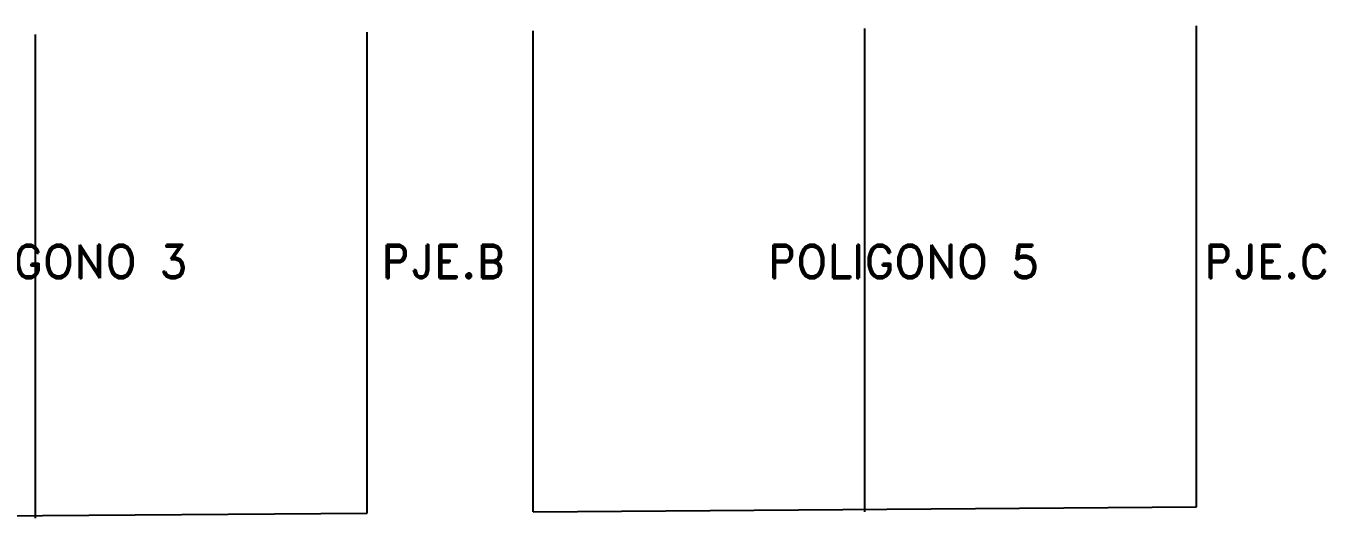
# Model space of a CAD drawing. Header units: millimetres. Extents: x 1590 to 1932, y -48 to 167.
# Drawn here: x 1648.31 to 1687.46, y 145.34 to 160.18 of the extents above; entities that cross this region are included whole.
import ezdxf
from ezdxf.enums import TextEntityAlignment as Align

# ---------------------------------------------------------------- set-up
doc = ezdxf.new("R2010")
doc.units = ezdxf.units.MM
doc.header["$LTSCALE"] = 0.1
doc.header["$MEASUREMENT"] = 0
doc.layers.add('POLIGONOS', color=3, linetype='CONTINUOUS')
doc.styles.add('ROMAND', font='romand.shx')

msp = doc.modelspace()

# ---------------------------------------------------------------- linework, layer by layer
at = {"layer": 'POLIGONOS', "linetype": 'Continuous'}
for p, q in [((1683.5927, 145.6763), (1683.5927, 160.1767)), ((1658.5927, 145.491), (1658.5927, 159.9914)), ((1663.5927, 145.5281), (1663.5927, 160.0284)), ((1663.5927, 145.5281), (1683.5927, 145.6763)), ((1638.5927, 145.3427), (1658.5927, 145.491))]:
    msp.add_line(p, q, dxfattribs=at)
at = {"layer": 'POLIGONOS', "color": 2, "linetype": 'Continuous'}
for p, q in [((1648.5927, 145.3427), (1648.5927, 159.9173)), ((1673.5927, 145.5281), (1673.5927, 160.1026))]:
    msp.add_line(p, q, dxfattribs=at)

# ---------------------------------------------------------------- texts
at = {"layer": 'POLIGONOS', "style": 'ROMAND'}
for s, p in [('POLIGONO 3', (1649.0966, 152.5759)), ('PJE.B', (1660.8828, 152.5759)), ('POLIGONO 5', (1674.7618, 152.5759)), ('PJE.C', (1685.7066, 152.5759))]:
    msp.add_text(s, height=1, dxfattribs=at).set_placement(p, align=Align.CENTER)

doc.saveas('drawing.dxf')
